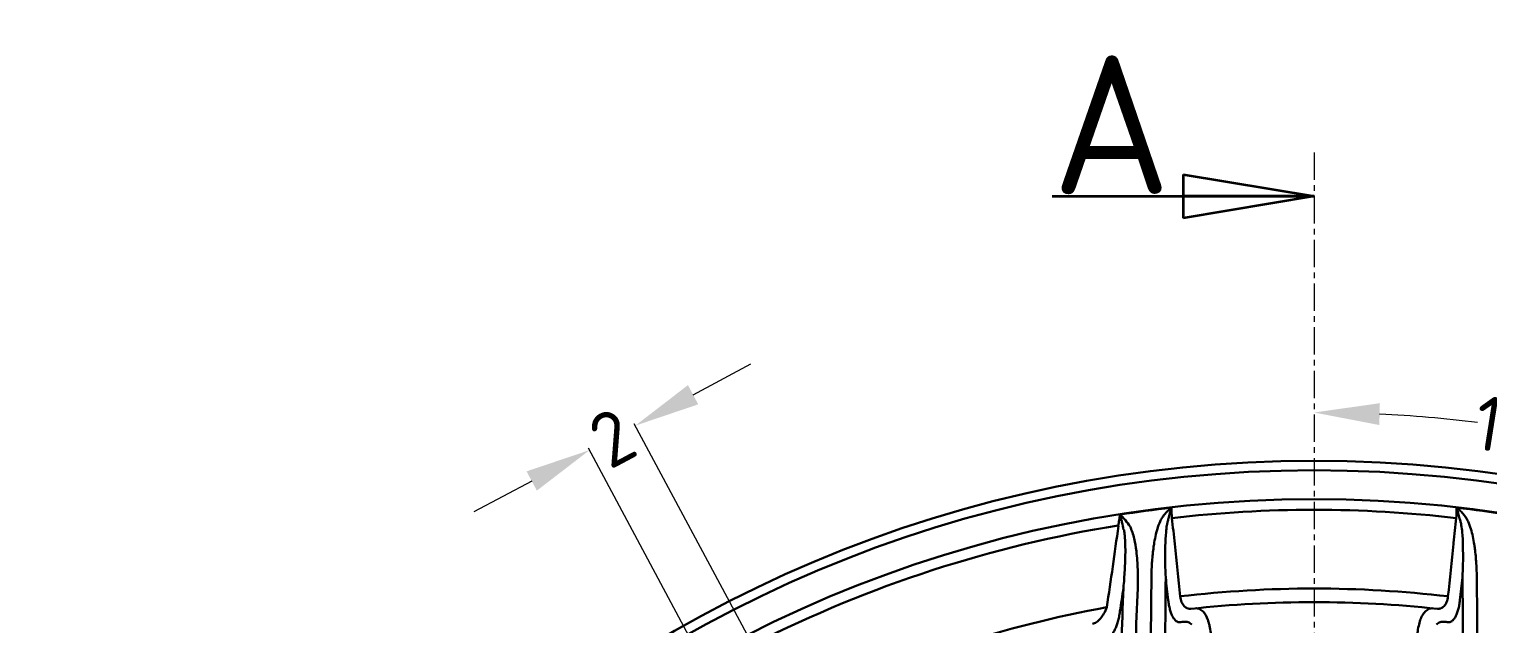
# Model space of a CAD drawing. Header units: inches. Extents: x 975 to 1816, y 133 to 420.
# Drawn here: x 1056.6 to 1123.4, y 327.8 to 355 of the extents above; entities that cross this region are included whole.
import ezdxf

# ---------------------------------------------------------------- set-up
doc = ezdxf.new("R2010")
doc.units = ezdxf.units.IN
doc.header["$MEASUREMENT"] = 0
doc.linetypes.add('CENTER', pattern=[2, 1.25, -0.25, 0.25, -0.25])
doc.layers.get('0').update_dxf_attribs({"lineweight": 30})
doc.layers.add('Center', color=1, linetype='CENTER', lineweight=18)
doc.styles.add('TCVN', font='tcvn+7284-2003r.ttf', dxfattribs={"height": 2.5})
doc.dimstyles.new('TCVN', dxfattribs={"dimtxt": 2.5, "dimasz": 3, "dimexe": 0.1, "dimexo": 0.0625, "dimgap": 0.09, "dimtad": 0, "dimtoh": 1, "dimdec": 0, "dimzin": 0, "dimdsep": 46, "dimtxsty": 'TCVN', "dimcen": 0.09, "dimclrd": 2, "dimclre": 2, "dimclrt": 1, "dimadec": 0, "dimazin": 0, "dimtfac": 1, "dimtdec": 0, "dimtofl": 0, "dimtmove": 0, "dimatfit": 3, "dimfxl": 1, "dimtolj": 1, "dimtzin": 0, "dimlwd": 18, "dimlwe": 18, "dimarcsym": 0})

# ---------------------------------------------------------------- blocks, each defined once
blk = doc.blocks.new('_Closed')
at = {"color": 0, "linetype": 'ByBlock', "lineweight": -2}
for p, q in [((-1, 0.166667), (0, 0)), ((-1, 0.166667), (-1, -0.166667)), ((0, 0), (-1, -0.166667)), ((0, 0), (-1, 0))]:
    blk.add_line(p, q, dxfattribs=at)
blk = doc.blocks.new('*D7')
at = {"layer": 'Center', "color": 2, "linetype": 'Continuous', "lineweight": 18, "transparency": 16777216}
for p, q in [((1171.919, 353.394), (1151.998, 326.267)), ((1174.919, 353.394), (1171.919, 353.394))]:
    blk.add_line(p, q, dxfattribs=at)
at = {"layer": 'Center', "color": 2, "lineweight": 18, "transparency": 16777216}
for p, q in [((1115.306, 276.426), (1115.486, 276.426)), ((1115.396, 276.336), (1115.396, 276.516))]:
    blk.add_line(p, q, dxfattribs=at)
at = {"layer": 'Center', "color": 2, "transparency": 16777216}
blk.add_solid([(1151.595, 326.563), (1152.401, 325.971), (1150.222, 323.849)], dxfattribs=at)
at = {"layer": 'Defpoints', "color": 0, "transparency": 16777216}
for p in [(1150.222, 323.849), (1080.569, 229.002)]:
    blk.add_point(p, dxfattribs=at)
at = {"layer": 'Center', "color": 1, "transparency": 16777216, "insert": (1178.009, 353.394), "char_height": 2.5, "attachment_point": 5, "style": 'TCVN'}
blk.add_mtext('\\A1;∅118', dxfattribs=at)
blk = doc.blocks.new('*D8')
at = {"layer": 'Center', "color": 2, "linetype": 'Continuous', "lineweight": 18, "transparency": 16777216}
for p, q in [((1174.822, 341.958), (1127.243, 289.491)), ((1177.822, 341.958), (1174.822, 341.958))]:
    blk.add_line(p, q, dxfattribs=at)
at = {"layer": 'Center', "color": 2, "lineweight": 18, "transparency": 16777216}
for p, q in [((1115.306, 276.426), (1115.486, 276.426)), ((1115.396, 276.336), (1115.396, 276.516))]:
    blk.add_line(p, q, dxfattribs=at)
at = {"layer": 'Center', "color": 2, "transparency": 16777216}
blk.add_solid([(1126.873, 289.826), (1127.614, 289.155), (1125.228, 287.268)], dxfattribs=at)
at = {"layer": 'Defpoints', "color": 0, "transparency": 16777216}
for p in [(1125.228, 287.268), (1105.563, 265.583)]:
    blk.add_point(p, dxfattribs=at)
at = {"layer": 'Center', "color": 1, "transparency": 16777216, "insert": (1180.537, 341.958), "char_height": 2.5, "attachment_point": 5, "style": 'TCVN'}
blk.add_mtext('\\A1;∅29', dxfattribs=at)
blk = doc.blocks.new('*D10')
at = {"layer": 'Center', "color": 2, "linetype": 'Continuous', "lineweight": 18, "transparency": 16777216}
for p, q in [((1086.959, 338.289), (1089.605, 339.704)), ((1089.43, 327.309), (1084.267, 336.963)), ((1087.331, 326.187), (1082.168, 335.841)), ((1079.57, 334.338), (1076.925, 332.923))]:
    blk.add_line(p, q, dxfattribs=at)
at = {"layer": 'Center', "color": 2, "transparency": 16777216}
for points in [[(1086.724, 338.73), (1087.195, 337.849), (1084.314, 336.875)], [(1079.334, 334.779), (1079.806, 333.897), (1082.216, 335.752)]]:
    blk.add_solid(points, dxfattribs=at)
at = {"layer": 'Defpoints', "color": 0, "transparency": 16777216}
for p in [(1084.314, 336.875), (1089.459, 327.254), (1087.361, 326.132)]:
    blk.add_point(p, dxfattribs=at)
at = {"layer": 'Center', "color": 1, "transparency": 16777216, "insert": (1083.265, 336.314), "char_height": 2.5, "attachment_point": 5, "rotation": 28.13789, "style": 'TCVN'}
blk.add_mtext('\\A1;2', dxfattribs=at)
blk = doc.blocks.new('*D12')
at = {"layer": 'Center', "color": 2, "linetype": 'Continuous', "lineweight": 18, "transparency": 16777216}
blk.add_line((1129.982, 321.319), (1134.289, 334.585), dxfattribs=at)
for start, end in [(82.96732, 87.18581), (74.82735, 79.04584)]:
    blk.add_arc((1115.396, 276.391), 61.085, start, end, dxfattribs=at)
at = {"layer": 'Center', "color": 2, "transparency": 16777216}
for points in [[(1118.382, 336.902), (1118.407, 337.902), (1115.396, 337.475)], [(1131.526, 335.825), (1131.241, 334.867), (1134.259, 334.49)]]:
    blk.add_solid(points, dxfattribs=at)
at = {"layer": 'Defpoints', "color": 0, "transparency": 16777216}
for p in [(1115.396, 349.385), (1128.087, 336.143), (1129.963, 321.259), (1126.715, 311.256), (1115.396, 203.466)]:
    blk.add_point(p, dxfattribs=at)
at = {"layer": 'Center', "color": 1, "transparency": 16777216, "insert": (1124.945, 336.724), "char_height": 2.5, "attachment_point": 5, "rotation": 351.00658, "style": 'TCVN'}
blk.add_mtext('\\A1;18°', dxfattribs=at)
blk = doc.blocks.new('*D16')
at = {"layer": 'Center', "color": 2, "linetype": 'Continuous', "lineweight": 18, "transparency": 16777216}
blk.add_line((1126.68, 280.084), (1126.375, 279.984), dxfattribs=at)
for start, end in [(65.65809, 75.20972), (32.94014, 42.49178)]:
    blk.add_arc((1115.396, 276.385), 11.654, start, end, dxfattribs=at)
at = {"layer": 'Center', "color": 2, "transparency": 16777216}
for points in [[(1118.306, 287.157), (1118.435, 288.149), (1115.396, 288.039)], [(1125.627, 282.938), (1124.725, 282.507), (1126.47, 280.016)]]:
    blk.add_solid(points, dxfattribs=at)
at = {"layer": 'Defpoints', "color": 0, "transparency": 16777216}
for p in [(1115.396, 349.385), (1124.043, 284.198), (1132.14, 281.874), (1126.739, 280.104), (1115.396, 203.466)]:
    blk.add_point(p, dxfattribs=at)
at = {"layer": 'Center', "color": 1, "transparency": 16777216, "insert": (1122.233, 285.823), "char_height": 2.5, "attachment_point": 5, "rotation": 324.07493, "style": 'TCVN'}
blk.add_mtext('\\A1;72°', dxfattribs=at)

msp = doc.modelspace()

# ---------------------------------------------------------------- linework, layer by layer
at = {"color": 7, "linetype": 'Continuous', "lineweight": 35}
msp.add_line((1103.396, 347.385), (1115.396, 347.385), dxfattribs=at)
for radius in [58.838, 58.403, 57.085]:
    msp.add_circle((1115.396, 276.426), radius)
for radius, start, end in [(57.068, 96.57982, 98.95555), (56.593, 83.39451, 96.60549), (57.068, 81.04445, 83.42018), (56.593, 99.11875, 116.88125), (52.986, 83.35754, 96.64246), (52.362, 83.81235, 96.18765), (52.986, 100.32161, 115.67839)]:
    msp.add_arc((1115.396, 276.426), radius, start, end)
for points, knots in [([(1106.427, 332.303), (1106.444, 332.382), (1106.459, 332.462), (1106.485, 332.625), (1106.495, 332.708), (1106.503, 332.792)], [0, 0, 0, 0, 0.5, 0.5, 1, 1, 1, 1]), ([(1106.512, 332.798), (1106.51, 332.798), (1106.509, 332.797), (1106.507, 332.796), (1106.505, 332.795), (1106.504, 332.793), (1106.503, 332.792)], [0, 0, 0, 0, 0.0000252961, 0.0000252961, 0.0000252961, 0.00005828994, 0.00005828994, 0.00005828994, 0.00005828994]), ([(1106.668, 332.104), (1106.648, 332.219), (1106.624, 332.334), (1106.584, 332.508), (1106.57, 332.565), (1106.548, 332.652), (1106.54, 332.681), (1106.528, 332.724), (1106.524, 332.738), (1106.518, 332.76), (1106.516, 332.767), (1106.512, 332.778), (1106.511, 332.781), (1106.509, 332.786), (1106.508, 332.788), (1106.506, 332.791), (1106.504, 332.793), (1106.503, 332.792)], [0, 0, 0, 0, 0.5, 0.5, 0.75, 0.75, 0.875, 0.875, 0.9375, 0.9375, 0.96875, 0.96875, 0.984375, 0.984375, 0.992187, 0.992187, 1, 1, 1, 1]), ([(1106.512, 332.798), (1106.519, 332.795), (1106.524, 332.79), (1106.535, 332.78), (1106.541, 332.775), (1106.557, 332.759), (1106.567, 332.749), (1106.598, 332.717), (1106.619, 332.696), (1106.679, 332.631), (1106.718, 332.586), (1106.831, 332.45), (1106.901, 332.354), (1106.966, 332.255)], [0, 0, 0, 0, 0.03125, 0.03125, 0.0625, 0.0625, 0.125, 0.125, 0.25, 0.25, 0.5, 0.5, 1, 1, 1, 1]), ([(1108.065, 331.438), (1108.083, 331.557), (1108.104, 331.676), (1108.155, 331.912), (1108.184, 332.029), (1108.254, 332.26), (1108.295, 332.373), (1108.37, 332.536), (1108.397, 332.59), (1108.459, 332.693), (1108.493, 332.742), (1108.533, 332.789)], [0, 0, 0, 0, 0.25, 0.25, 0.5, 0.5, 0.75, 0.75, 0.875, 0.875, 1, 1, 1, 1]), ([(1108.533, 332.789), (1108.582, 332.848), (1108.634, 332.905), (1108.715, 332.987), (1108.742, 333.014), (1108.784, 333.054), (1108.798, 333.068), (1108.819, 333.087), (1108.826, 333.093), (1108.841, 333.106), (1108.848, 333.112), (1108.856, 333.118)], [0, 0, 0, 0, 0.5, 0.5, 0.75, 0.75, 0.875, 0.875, 0.9375, 0.9375, 1, 1, 1, 1]), ([(1108.869, 333.114), (1108.868, 333.114), (1108.867, 333.113), (1108.866, 333.11), (1108.865, 333.109), (1108.863, 333.106), (1108.862, 333.103), (1108.86, 333.096), (1108.858, 333.09), (1108.853, 333.075), (1108.849, 333.065), (1108.84, 333.034), (1108.834, 333.013), (1108.816, 332.951), (1108.804, 332.91), (1108.771, 332.786), (1108.751, 332.703), (1108.731, 332.62)], [0, 0, 0, 0, 0.007813, 0.007813, 0.015625, 0.015625, 0.03125, 0.03125, 0.0625, 0.0625, 0.125, 0.125, 0.25, 0.25, 0.5, 0.5, 1, 1, 1, 1]), ([(1108.856, 333.118), (1108.859, 333.118), (1108.861, 333.118), (1108.863, 333.118), (1108.866, 333.117), (1108.867, 333.115), (1108.869, 333.114)], [0, 0, 0, 0, 0.00003455698, 0.00003455698, 0.00003455698, 0.00006825041, 0.00006825041, 0.00006825041, 0.00006825041]), ([(1121.777, 331.456), (1121.779, 331.47), (1121.781, 331.485), (1121.782, 331.499), (1121.823, 331.88), (1121.864, 332.262), (1121.906, 332.643)], [0, 0, 0, 0, 0.000226045, 0.000226045, 0.000226045, 0.0062233, 0.0062233, 0.0062233, 0.0062233]), ([(1121.935, 333.118), (1121.933, 333.118), (1121.93, 333.118), (1121.928, 333.118), (1121.926, 333.117), (1121.924, 333.115), (1121.922, 333.114)], [0, 0, 0, 0, 0.00003455699, 0.00003455699, 0.00003455699, 0.00006825041, 0.00006825041, 0.00006825041, 0.00006825041]), ([(1122.06, 332.62), (1122.041, 332.703), (1122.02, 332.786), (1121.987, 332.91), (1121.976, 332.951), (1121.958, 333.013), (1121.951, 333.034), (1121.942, 333.065), (1121.939, 333.075), (1121.934, 333.09), (1121.932, 333.096), (1121.929, 333.103), (1121.928, 333.106), (1121.926, 333.109), (1121.926, 333.11), (1121.924, 333.113), (1121.923, 333.114), (1121.922, 333.114)], [0, 0, 0, 0, 0.5, 0.5, 0.75, 0.75, 0.875, 0.875, 0.9375, 0.9375, 0.96875, 0.96875, 0.984375, 0.984375, 0.992188, 0.992188, 1, 1, 1, 1]), ([(1121.935, 333.118), (1121.943, 333.112), (1121.95, 333.106), (1121.965, 333.093), (1121.972, 333.087), (1121.993, 333.068), (1122.007, 333.054), (1122.049, 333.014), (1122.076, 332.987), (1122.157, 332.905), (1122.209, 332.848), (1122.259, 332.789)], [0, 0, 0, 0, 0.0625, 0.0625, 0.125, 0.125, 0.25, 0.25, 0.5, 0.5, 1, 1, 1, 1]), ([(1122.259, 332.789), (1122.299, 332.742), (1122.333, 332.693), (1122.394, 332.59), (1122.421, 332.536), (1122.496, 332.373), (1122.537, 332.26), (1122.607, 332.029), (1122.636, 331.912), (1122.687, 331.676), (1122.708, 331.557), (1122.726, 331.438)], [0, 0, 0, 0, 0.125, 0.125, 0.25, 0.25, 0.5, 0.5, 0.75, 0.75, 1, 1, 1, 1]), ([(1105.902, 328.554), (1105.995, 329.174), (1106.086, 329.795), (1106.264, 331.036), (1106.35, 331.657), (1106.438, 332.278)], [0, 0, 0, 0, 0.5, 0.5, 1, 1, 1, 1]), ([(1106.438, 332.278), (1106.435, 332.284), (1106.432, 332.29), (1106.43, 332.296), (1106.429, 332.299), (1106.428, 332.301), (1106.427, 332.303)], [0, 0, 0, 0, 0.0001038946, 0.0001038946, 0.0001038946, 0.0001448338, 0.0001448338, 0.0001448338, 0.0001448338]), ([(1106.693, 332.1), (1106.691, 332.099), (1106.688, 332.098), (1106.686, 332.098), (1106.683, 332.098), (1106.681, 332.098), (1106.678, 332.099), (1106.675, 332.1), (1106.671, 332.102), (1106.668, 332.104)], [0, 0, 0, 0, 0.0000422428, 0.0000422428, 0.0000422428, 0.000084418, 0.000084418, 0.000084418, 0.0001407012, 0.0001407012, 0.0001407012, 0.0001407012]), ([(1106.752, 331.061), (1106.753, 331.235), (1106.752, 331.409), (1106.74, 331.668), (1106.734, 331.755), (1106.719, 331.928), (1106.708, 332.014), (1106.693, 332.1)], [0, 0, 0, 0, 0.5, 0.5, 0.75, 0.75, 1, 1, 1, 1]), ([(1106.966, 332.255), (1107.01, 332.167), (1107.045, 332.075), (1107.107, 331.889), (1107.133, 331.795), (1107.2, 331.511), (1107.232, 331.318), (1107.257, 331.124)], [0, 0, 0, 0, 0.25, 0.25, 0.5, 0.5, 1, 1, 1, 1]), ([(1108.731, 332.62), (1108.712, 332.57), (1108.698, 332.519), (1108.673, 332.415), (1108.663, 332.363), (1108.637, 332.206), (1108.624, 332.1), (1108.595, 331.783), (1108.586, 331.57), (1108.581, 331.357)], [0, 0, 0, 0, 0.125, 0.125, 0.25, 0.25, 0.5, 0.5, 1, 1, 1, 1]), ([(1122.21, 331.357), (1122.206, 331.57), (1122.196, 331.783), (1122.167, 332.1), (1122.155, 332.206), (1122.128, 332.363), (1122.118, 332.415), (1122.094, 332.519), (1122.079, 332.57), (1122.06, 332.62)], [0, 0, 0, 0, 0.5, 0.5, 0.75, 0.75, 0.875, 0.875, 1, 1, 1, 1]), ([(1106.665, 329.448), (1106.69, 329.716), (1106.71, 329.985), (1106.74, 330.523), (1106.75, 330.792), (1106.752, 331.061)], [0, 0, 0, 0, 0.5, 0.5, 1, 1, 1, 1]), ([(1107.257, 331.124), (1107.292, 330.843), (1107.311, 330.562), (1107.329, 329.998), (1107.328, 329.716), (1107.317, 329.434)], [0, 0, 0, 0, 0.5, 0.5, 1, 1, 1, 1]), ([(1107.946, 329.933), (1107.948, 330.15), (1107.956, 330.368), (1107.985, 330.802), (1108.006, 331.018), (1108.035, 331.234)], [0, 0, 0, 0, 0.5, 0.5, 1, 1, 1, 1]), ([(1122.756, 331.234), (1122.786, 331.018), (1122.806, 330.802), (1122.835, 330.368), (1122.843, 330.15), (1122.845, 329.933)], [0, 0, 0, 0, 0.5, 0.5, 1, 1, 1, 1]), ([(1106.258, 319.022), (1106.331, 320.746), (1106.402, 322.478), (1106.537, 325.958), (1106.602, 327.701), (1106.665, 329.448)], [0, 0, 0, 0, 0.5, 0.5, 1, 1, 1, 1]), ([(1107.317, 329.434), (1107.252, 327.698), (1107.185, 325.965), (1107.045, 322.507), (1106.972, 320.786), (1106.896, 319.073)], [0, 0, 0, 0, 0.5, 0.5, 1, 1, 1, 1]), ([(1109.246, 327.87), (1109.189, 327.864), (1109.133, 327.882), (1109.05, 327.945), (1109.023, 327.973), (1108.971, 328.038), (1108.946, 328.077), (1108.897, 328.166), (1108.875, 328.217), (1108.832, 328.326), (1108.813, 328.386), (1108.777, 328.516), (1108.762, 328.585), (1108.735, 328.729), (1108.724, 328.804), (1108.715, 328.882)], [0, 0, 0, 0, 0.25, 0.25, 0.375, 0.375, 0.5, 0.5, 0.625, 0.625, 0.75, 0.75, 0.875, 0.875, 1, 1, 1, 1]), ([(1109.267, 329.055), (1109.272, 329.007), (1109.28, 328.961), (1109.301, 328.873), (1109.315, 328.832), (1109.346, 328.755), (1109.363, 328.72), (1109.402, 328.658), (1109.423, 328.63), (1109.468, 328.581), (1109.492, 328.561), (1109.541, 328.527), (1109.566, 328.513), (1109.644, 328.483), (1109.698, 328.476), (1109.752, 328.482)], [0, 0, 0, 0, 0.125, 0.125, 0.25, 0.25, 0.375, 0.375, 0.5, 0.5, 0.625, 0.625, 0.75, 0.75, 1, 1, 1, 1]), ([(1121.039, 328.482), (1121.094, 328.476), (1121.147, 328.483), (1121.225, 328.513), (1121.251, 328.527), (1121.299, 328.561), (1121.323, 328.581), (1121.367, 328.629), (1121.389, 328.657), (1121.428, 328.72), (1121.445, 328.754), (1121.476, 328.83), (1121.49, 328.872), (1121.511, 328.96), (1121.519, 329.007), (1121.525, 329.055)], [0, 0, 0, 0, 0.25, 0.25, 0.375, 0.375, 0.5, 0.5, 0.625, 0.625, 0.75, 0.75, 0.875, 0.875, 1, 1, 1, 1]), ([(1122.076, 328.882), (1122.067, 328.804), (1122.056, 328.728), (1122.029, 328.583), (1122.013, 328.514), (1121.978, 328.385), (1121.959, 328.326), (1121.916, 328.216), (1121.893, 328.165), (1121.845, 328.077), (1121.82, 328.038), (1121.781, 327.989), (1121.768, 327.974), (1121.741, 327.947), (1121.727, 327.935), (1121.658, 327.882), (1121.602, 327.864), (1121.545, 327.87)], [0, 0, 0, 0, 0.125, 0.125, 0.25, 0.25, 0.375, 0.375, 0.5, 0.5, 0.625, 0.625, 0.6875, 0.6875, 0.75, 0.75, 1, 1, 1, 1]), ([(1105.253, 327.795), (1105.313, 327.807), (1105.372, 327.835), (1105.463, 327.897), (1105.493, 327.921), (1105.552, 327.975), (1105.58, 328.005), (1105.637, 328.07), (1105.665, 328.106), (1105.719, 328.183), (1105.745, 328.223), (1105.819, 328.353), (1105.865, 328.449), (1105.902, 328.554)], [0, 0, 0, 0, 0.25, 0.25, 0.375, 0.375, 0.5, 0.5, 0.625, 0.625, 0.75, 0.75, 1, 1, 1, 1]), ([(1106.506, 328.357), (1106.494, 328.275), (1106.479, 328.195), (1106.447, 328.041), (1106.429, 327.968), (1106.39, 327.829), (1106.369, 327.764), (1106.324, 327.641), (1106.3, 327.583), (1106.25, 327.478), (1106.224, 327.431), (1106.184, 327.369), (1106.171, 327.349), (1106.143, 327.312), (1106.129, 327.295), (1106.059, 327.218), (1106.002, 327.181), (1105.944, 327.17)], [0, 0, 0, 0, 0.125, 0.125, 0.25, 0.25, 0.375, 0.375, 0.5, 0.5, 0.625, 0.625, 0.6875, 0.6875, 0.75, 0.75, 1, 1, 1, 1]), ([(1109.961, 328.504), (1110.02, 328.51), (1110.078, 328.501), (1110.195, 328.45), (1110.254, 328.41), (1110.312, 328.353)], [0, 0, 0, 0, 0.5, 0.5, 1, 1, 1, 1]), ([(1110.312, 328.353), (1110.402, 328.264), (1110.473, 328.138), (1110.546, 327.933), (1110.559, 327.889), (1110.585, 327.797), (1110.596, 327.75), (1110.629, 327.601), (1110.648, 327.494), (1110.671, 327.323), (1110.679, 327.263), (1110.692, 327.141), (1110.699, 327.078), (1110.715, 326.887), (1110.725, 326.754), (1110.74, 326.479), (1110.747, 326.337), (1110.758, 326.043), (1110.762, 325.894), (1110.766, 325.741)], [0, 0, 0, 0, 0.25, 0.25, 0.3125, 0.3125, 0.375, 0.375, 0.5, 0.5, 0.5625, 0.5625, 0.625, 0.625, 0.75, 0.75, 0.875, 0.875, 1, 1, 1, 1]), ([(1120.025, 325.741), (1120.033, 326.046), (1120.043, 326.337), (1120.066, 326.751), (1120.076, 326.886), (1120.098, 327.141), (1120.112, 327.262), (1120.143, 327.49), (1120.162, 327.598), (1120.206, 327.799), (1120.231, 327.89), (1120.288, 328.054), (1120.32, 328.127), (1120.393, 328.254), (1120.434, 328.308), (1120.479, 328.353)], [0, 0, 0, 0, 0.25, 0.25, 0.375, 0.375, 0.5, 0.5, 0.625, 0.625, 0.75, 0.75, 0.875, 0.875, 1, 1, 1, 1]), ([(1120.479, 328.353), (1120.538, 328.41), (1120.596, 328.45), (1120.713, 328.501), (1120.772, 328.51), (1120.831, 328.504)], [0, 0, 0, 0, 0.5, 0.5, 1, 1, 1, 1]), ([(1109.797, 327.771), (1109.74, 327.817), (1109.683, 327.85), (1109.569, 327.89), (1109.511, 327.898), (1109.453, 327.892)], [0, 0, 0, 0, 0.5, 0.5, 1, 1, 1, 1]), ([(1121.339, 327.892), (1121.28, 327.898), (1121.223, 327.89), (1121.108, 327.85), (1121.051, 327.817), (1120.994, 327.771)], [0, 0, 0, 0, 0.5, 0.5, 1, 1, 1, 1])]:
    msp.add_open_spline(points, degree=3, knots=knots)
for points in [[(1108.869, 333.114), (1108.864, 332.955), (1108.869, 332.796), (1108.886, 332.643)], [(1108.886, 332.643), (1108.929, 332.247), (1108.971, 331.852), (1109.014, 331.456)], [(1121.906, 332.643), (1121.922, 332.796), (1121.927, 332.955), (1121.922, 333.114)], [(1108.035, 331.234), (1108.044, 331.302), (1108.054, 331.37), (1108.065, 331.438)], [(1108.582, 331.357), (1108.58, 331.293), (1108.578, 331.228), (1108.577, 331.163)], [(1108.581, 331.357), (1108.581, 331.357), (1108.582, 331.357), (1108.582, 331.357)], [(1109.014, 331.456), (1109.092, 330.655), (1109.177, 329.855), (1109.267, 329.055)], [(1121.525, 329.055), (1121.615, 329.855), (1121.699, 330.655), (1121.777, 331.456)], [(1122.21, 331.357), (1122.21, 331.357), (1122.21, 331.357), (1122.21, 331.357)], [(1122.214, 331.163), (1122.213, 331.228), (1122.212, 331.293), (1122.21, 331.357)], [(1122.726, 331.438), (1122.737, 331.37), (1122.747, 331.302), (1122.756, 331.234)], [(1108.577, 331.163), (1108.571, 330.749), (1108.581, 330.335), (1108.601, 329.921)], [(1122.19, 329.921), (1122.211, 330.335), (1122.22, 330.749), (1122.214, 331.163)], [(1106.665, 329.448), (1106.613, 329.084), (1106.56, 328.72), (1106.506, 328.357)], [(1107.885, 324.009), (1107.908, 325.978), (1107.928, 327.955), (1107.946, 329.933)], [(1108.601, 329.921), (1108.585, 327.93), (1108.567, 325.94), (1108.547, 323.959)], [(1108.715, 328.882), (1108.676, 329.228), (1108.638, 329.575), (1108.601, 329.921)], [(1122.19, 329.921), (1122.153, 329.575), (1122.115, 329.228), (1122.076, 328.882)], [(1122.244, 323.959), (1122.224, 325.94), (1122.206, 327.93), (1122.19, 329.921)], [(1122.845, 329.933), (1122.863, 327.955), (1122.883, 325.978), (1122.906, 324.009)], [(1109.453, 327.892), (1109.384, 327.885), (1109.315, 327.878), (1109.246, 327.87)], [(1121.545, 327.87), (1121.476, 327.878), (1121.407, 327.885), (1121.339, 327.892)]]:
    msp.add_open_spline(points, degree=3)
at = {"layer": 'Center'}
msp.add_line((1115.396, 349.385), (1115.396, 203.466), dxfattribs=at)

# ---------------------------------------------------------------- block references
at = {"color": 7, "linetype": 'Continuous', "lineweight": 35, "xscale": 6, "yscale": 6}
msp.add_blockref('_Closed', (1115.396, 347.385), dxfattribs=at)

# ---------------------------------------------------------------- texts
at = {"color": 7, "linetype": 'Continuous', "insert": (1103.396, 353.835), "char_height": 6.35, "attachment_point": 1, "style": 'TCVN'}
msp.add_mtext('A', dxfattribs=at)

# ---------------------------------------------------------------- dimensions: what is measured, and where the dimension line sits
at = {"layer": 'Center'}
for p1, p2, picture, middle in [((1080.569, 229.002), (1150.222, 323.849), '*D7', (1178.009, 353.394)), ((1105.563, 265.583), (1125.228, 287.268), '*D8', (1180.537, 341.958))]:
    dim = msp.add_diameter_dim_2p(p1=p1, p2=p2, dimstyle='TCVN', dxfattribs=at)
    dim.commit()
    dim.dimension.update_dxf_attribs({"geometry": picture, "text_midpoint": middle, "dimtype": 163})
for base, line1, picture, middle in [((1128.087, 336.143), ((1126.715, 311.256), (1129.963, 321.259)), '*D12', (1124.945, 336.724)), ((1124.043, 284.198), ((1132.14, 281.874), (1126.739, 280.104)), '*D16', (1122.233, 285.823))]:
    dim = msp.add_angular_dim_2l(base=base, line1=line1, line2=((1115.396, 349.385), (1115.396, 203.466)), dimstyle='TCVN', dxfattribs=at)
    dim.commit()
    dim.dimension.update_dxf_attribs({"geometry": picture, "text_midpoint": middle})
dim = msp.add_aligned_dim(p1=(1087.361, 326.132), p2=(1089.459, 327.254), distance=10.91, dimstyle='TCVN', dxfattribs=at)
dim.commit()
dim.dimension.update_dxf_attribs({"geometry": '*D10', "text_midpoint": (1083.265, 336.314)})

doc.saveas('drawing.dxf')
